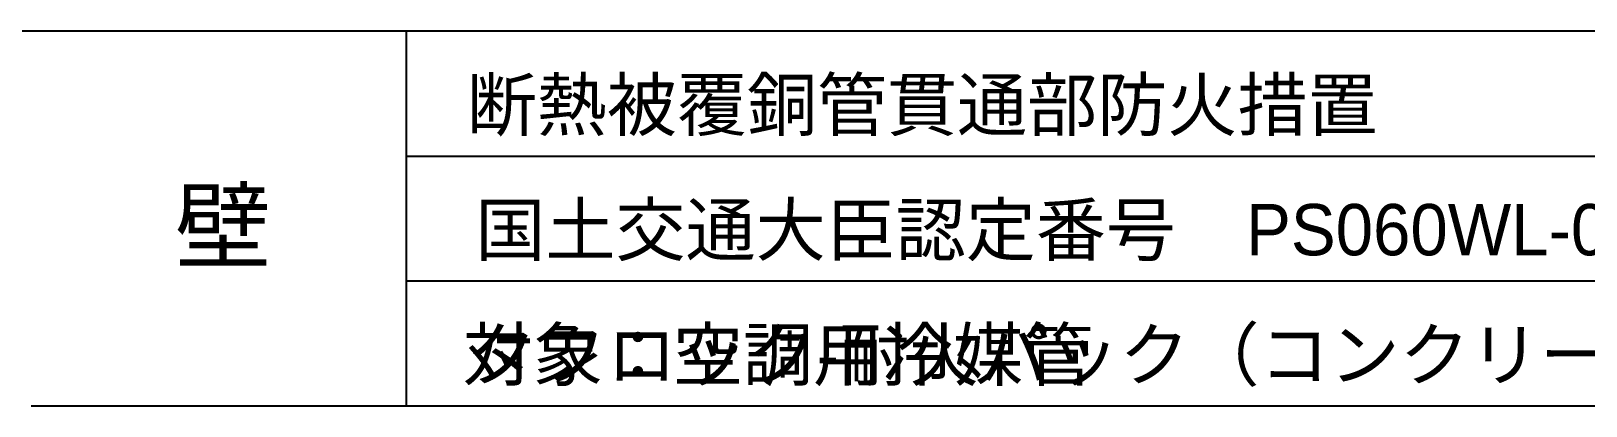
# Model space of a CAD drawing. Extents: x 443 to 1217, y -1921 to -677.
# Drawn here: x 826.8 to 947.9, y -1394.9 to -1365.7 of the extents above; entities that cross this region are included whole.
import ezdxf
from ezdxf.enums import TextEntityAlignment as Align

# ---------------------------------------------------------------- set-up
doc = ezdxf.new("R2010")
doc.units = 0
doc.header["$MEASUREMENT"] = 0
doc.layers.get('Defpoints').update_dxf_attribs({"color": 21, "linetype": 'CONTINUOUS'})
doc.layers.add('1', color=7, linetype='CONTINUOUS')
doc.layers.add('25', color=7, linetype='CONTINUOUS')
doc.styles.add('ｽﾀｲﾙ2', font='MS PGothic.ttf')

msp = doc.modelspace()

# ---------------------------------------------------------------- linework, layer by layer
at = {"layer": '1', "color": 3, "linetype": 'Continuous'}
for p, q in [((856.0033611975983, -1365.704622641606), (856.0033611975983, -1394.922638857377)), ((856.0033611975983, -1375.443961380196), (1018.845104906828, -1375.443961380196)), ((856.0033611975983, -1385.183300118787), (1018.845104906828, -1385.183300118787))]:
    msp.add_line(p, q, dxfattribs=at)
at = {"layer": '1', "color": 4, "linetype": 'Continuous'}
msp.add_line((826.7853449818277, -1394.922638857377), (1018.845104906828, -1394.922638857377), dxfattribs=at)
at = {"layer": '25', "color": 4}
msp.add_line((1210.904864831831, -1365.70462264161), (442.6658251318315, -1365.704622641606), dxfattribs=at)

# ---------------------------------------------------------------- texts
at = {"layer": '25', "style": 'ｽﾀｲﾙ2'}
for s, p in [('断熱被覆銅管貫通部防火措置', (860.7060152960603, -1373.443961380198)), ('国土交通大臣認定番号\u3000PS060WL-0197', (861.3858019741228, -1383.183300118788)), ('対象：空調用冷媒管', (860.4003240234025, -1392.922638857377))]:
    msp.add_text(s, height=4, dxfattribs=at).set_placement(p)
msp.add_text('壁', height=5.5, dxfattribs=at).set_placement((841.7402873689621, -1380.696326557681), align=Align.MIDDLE)
at = {"layer": 'Defpoints', "style": 'ｽﾀｲﾙ2'}
msp.add_text('タフロック-耐火パック（コンクリート、複数本貫通）', height=4, dxfattribs=at).set_placement((860.6888778148568, -1392.922638857379))

doc.saveas('drawing.dxf')
